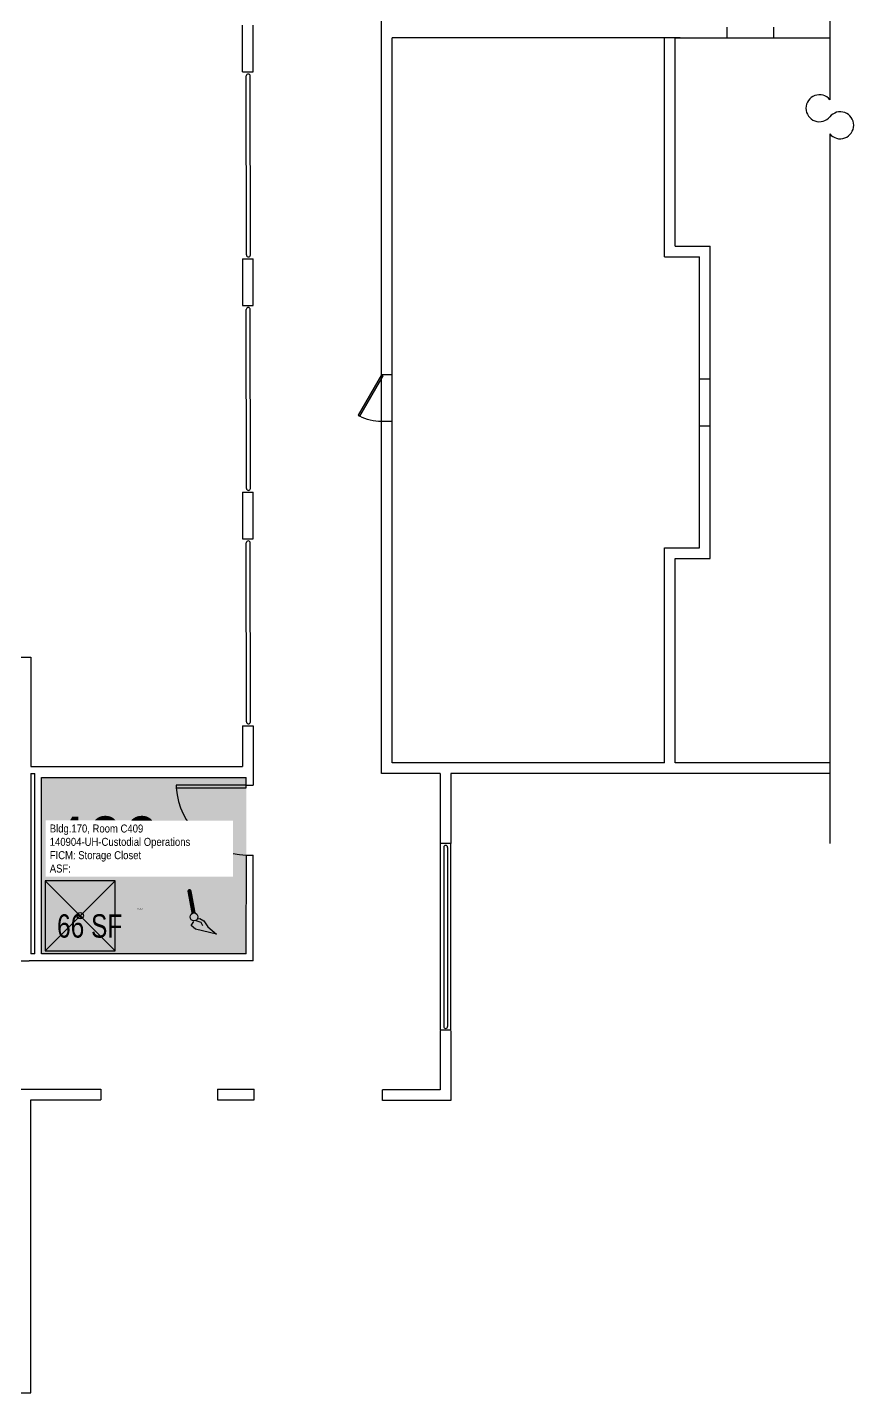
# Model space of a CAD drawing. Header units: inches. Extents: x -84 to 3020, y -51 to 1653.
# Drawn here: x 2544 to 2969, y 105 to 806 of the extents above; entities that cross this region are included whole.
import ezdxf
from ezdxf.enums import TextEntityAlignment as Align

# ---------------------------------------------------------------- set-up
doc = ezdxf.new("R2010")
doc.units = ezdxf.units.IN
doc.header["$LTSCALE"] = 10
doc.header["$MEASUREMENT"] = 0
doc.layers.get('0').update_dxf_attribs({"linetype": 'CONTINUOUS'})
for name, color, linetype in [('A-DOOR', 2, 'CONTINUOUS'), ('A-FLOR', 3, 'CONTINUOUS'), ('A-IDEN-ICON', 4, 'CONTINUOUS'), ('A-IDEN-RNUM', 7, 'CONTINUOUS'), ('A-IDEN-SNUM', 4, 'CONTINUOUS'), ('A-IDEN-VNUM', 4, 'CONTINUOUS'), ('A-WALL', 5, 'CONTINUOUS'), ('AREA-TEXT', 3, 'CONTINUOUS'), ('P-SANR-FIXT', 2, 'CONTINUOUS'), ('Rooms-Category-Color', 7, 'CONTINUOUS'), ('Rooms-College-Color', 7, 'CONTINUOUS'), ('Rooms-Department-Color', 7, 'CONTINUOUS'), ('Rooms-Division-Color', 7, 'CONTINUOUS'), ('Rooms-Information', 7, 'CONTINUOUS')]:
    doc.layers.add(name, color=color, linetype=linetype)
doc.styles.add('CP_AREA', font='arial.ttf', dxfattribs={"height": 15})
doc.styles.add('CP_ROOMSNUMBER', font='arial.ttf', dxfattribs={"height": 1})
doc.styles.add('CP_ROOMVNUMBER', font='arial.ttf', dxfattribs={"width": 0.85, "height": 0.075})

# ---------------------------------------------------------------- blocks, each defined once
blk = doc.blocks.new('CPCUST')
at = {"color": 0, "linetype": 'ByBlock'}
for p, q in [((0.0171, -0.0639), (0.02, -0.0466)), ((0.0262, -0.0408), (0.0446, -0.0406)), ((0.0297, -0.0341), (0.0376, -0.0302)), ((0.0376, -0.0302), (0.0533, -0.0324)), ((0.0446, -0.0406), (0.0543, -0.0505)), ((0.0533, -0.0324), (0.0745, -0.0479)), ((0.0745, -0.0479), (0.1117, -0.0625)), ((0.0358, -0.0705), (0.0171, -0.0639)), ((0.1117, -0.0625), (0.0358, -0.0705))]:
    blk.add_line(p, q, dxfattribs=at)
at = {"color": 0, "linetype": 'ByBlock', "const_width": 0.0075}
blk.add_lwpolyline([(-0.0332, 0.0481, 1), (-0.0268, 0.0519, 1)], format="xyb", close=True, dxfattribs=at)
at = {"color": 0, "linetype": 'ByBlock', "const_width": 0.015}
blk.add_lwpolyline([(-0.03, 0.05), (0.01, -0.0193)], dxfattribs=at)
at = {"color": 0, "linetype": 'ByBlock'}
blk.add_circle((0.0158, -0.0313), 0.0141, dxfattribs=at)

msp = doc.modelspace()

# ---------------------------------------------------------------- hatches: boundary and pattern name
at = {"layer": 'Rooms-Category-Color', "true_color": 0x728ef3}
msp.add_hatch(color=171, dxfattribs=at).paths.add_polyline_path([(2551.12, 420.76), (2656.37, 420.76), (2656.38, 330.01), (2551.12, 330.01)])
at = {"layer": 'Rooms-College-Color', "true_color": 0xadadad}
msp.add_hatch(color=253, dxfattribs=at).paths.add_polyline_path([(2551.12, 420.76), (2656.37, 420.76), (2656.38, 330.01), (2551.12, 330.01)])
at = {"layer": 'Rooms-Department-Color', "true_color": 0x604aed}
msp.add_hatch(color=173, dxfattribs=at).paths.add_polyline_path([(2551.12, 420.76), (2656.37, 420.76), (2656.38, 330.01), (2551.12, 330.01)])
at = {"layer": 'Rooms-Division-Color', "true_color": 0x604aed}
msp.add_hatch(color=173, dxfattribs=at).paths.add_polyline_path([(2551.12, 420.76), (2656.37, 420.76), (2656.38, 330.01), (2551.12, 330.01)])

# ---------------------------------------------------------------- linework, layer by layer
at = {"layer": 'A-DOOR', "extrusion": (2.15118e-13, 0.000261203, -1)}
for p, q in [((2725.87, 627.63), (2713.87, 606.85)), ((2714.74, 606.35), (2726.74, 627.13)), ((2726.74, 627.13), (2725.87, 627.63)), ((2713.87, 606.85), (2714.74, 606.35))]:
    msp.add_line(p, q, dxfattribs=at)
at = {"layer": 'A-DOOR'}
for p, q in [((2620.37, 416.76), (2620.37, 415.34)), ((2656.37, 416.76), (2620.37, 416.76)), ((2620.37, 415.34), (2656.37, 415.34)), ((2656.37, 415.34), (2656.37, 416.76))]:
    msp.add_line(p, q, dxfattribs=at)
at = {"layer": 'A-DOOR', "extrusion": (2.15118e-13, 0.000261203, -1)}
msp.add_arc((-2725.92, 628.03, 0.16), 24.4, 270.12368, 297.28817, dxfattribs=at)
at = {"layer": 'A-DOOR'}
msp.add_arc((2657.85, 418.32), 37.6, 184.55194, 267.74769, dxfattribs=at)
at = {"layer": 'A-FLOR'}
for p, q in [((2656.5, 689.25), (2656.4, 781.25)), ((2658.5, 689.25), (2658.4, 781.25)), ((2656.5, 569.25), (2656.4, 661.25)), ((2658.5, 569.25), (2658.4, 661.25)), ((2656.5, 449.25), (2656.4, 541.25)), ((2658.5, 449.25), (2658.4, 541.25)), ((2757.87, 384.76), (2757.87, 292.76)), ((2759.87, 384.76), (2759.87, 292.76))]:
    msp.add_line(p, q, dxfattribs=at)
for centre, start, end in [((2657.4, 781.25), 0.0616, 180.0616), ((2657.5, 689.25), 180.0616, 0.0616), ((2657.4, 661.25), 0.0616, 180.0616), ((2657.5, 569.25), 180.0616, 0.0616), ((2657.4, 541.25), 0.0616, 180.0616), ((2657.5, 449.25), 180.0616, 0.0616), ((2758.87, 384.76), 0, 180), ((2758.87, 292.76), 180, 0)]:
    msp.add_arc(centre, 1, start, end, dxfattribs=at)
at = {"layer": 'A-WALL'}
for p, q in [((2956.35, 1214.51), (2956.35, 769.02)), ((2725.87, 800.76), (2725.87, 841.26)), ((2654.37, 783.29), (2654.37, 807.29)), ((2659.87, 783.29), (2659.87, 807.29)), ((2725.87, 422.76), (2725.87, 804.51)), ((2879.37, 800.76), (2731.37, 800.76)), ((2871.37, 800.76), (2731.37, 800.76)), ((2731.37, 428.26), (2731.37, 800.76)), ((2871.37, 688.26), (2871.37, 800.76)), ((2876.87, 693.76), (2876.87, 800.76)), ((2876.87, 800.76), (2956.35, 800.76)), ((2903.37, 806.26), (2903.37, 800.76)), ((2927.37, 806.26), (2927.37, 800.76)), ((2654.37, 783.29), (2659.87, 783.29)), ((2956.35, 751.51), (2956.35, 386.76)), ((2871.37, 688.26), (2889.37, 688.26)), ((2876.87, 693.76), (2894.87, 693.76)), ((2889.37, 538.76), (2889.37, 688.26)), ((2894.87, 533.26), (2894.87, 693.76)), ((2654.37, 687.29), (2654.37, 663.29)), ((2654.37, 687.29), (2659.87, 687.29)), ((2659.87, 663.29), (2659.87, 687.29)), ((2654.37, 663.29), (2659.87, 663.29)), ((2731.37, 627.63), (2725.87, 627.63)), ((2889.37, 625.51), (2894.87, 625.51)), ((2731.37, 603.63), (2725.87, 603.63)), ((2889.37, 601.51), (2894.87, 601.51)), ((2654.37, 567.29), (2659.87, 567.29)), ((2654.37, 567.29), (2654.37, 543.29)), ((2659.87, 543.29), (2659.87, 567.29)), ((2654.37, 543.29), (2659.87, 543.29)), ((2871.37, 538.76), (2889.37, 538.76)), ((2871.37, 428.26), (2871.37, 538.76)), ((2876.87, 533.26), (2894.87, 533.26)), ((2876.87, 428.26), (2876.87, 533.26)), ((2532.62, 482.51), (2544.87, 482.51)), ((2544.87, 482.51), (2545.62, 482.51)), ((2545.62, 482.51), (2545.62, 426.26)), ((2654.37, 447.29), (2659.87, 447.29)), ((2654.37, 447.29), (2654.37, 426.26)), ((2659.87, 447.29), (2659.87, 416.76)), ((2871.37, 428.26), (2731.37, 428.26)), ((2956.35, 428.26), (2876.87, 428.26)), ((2545.62, 426.26), (2654.37, 426.26)), ((2545.62, 422.76), (2545.62, 330.01)), ((2545.62, 422.76), (2547.62, 422.76)), ((2547.62, 330.01), (2547.62, 422.76)), ((2756.12, 422.76), (2725.87, 422.76)), ((2756.12, 422.76), (2756.12, 386.76)), ((2761.62, 422.76), (2761.61, 386.76)), ((2956.35, 422.76), (2761.62, 422.76)), ((2551.12, 420.76), (2656.37, 420.76)), ((2551.12, 330.01), (2551.12, 420.76)), ((2656.37, 416.76), (2656.37, 420.76)), ((2656.37, 416.76), (2659.87, 416.76)), ((2756.12, 386.76), (2756.1, 290.76)), ((2761.61, 386.76), (2756.12, 386.76)), ((2761.6, 290.76), (2761.61, 386.76)), ((2656.38, 330.01), (2656.45, 380.75)), ((2656.44, 380.75), (2659.95, 380.75)), ((2659.87, 326.51), (2659.95, 380.75)), ((2547.62, 330.01), (2545.62, 330.01)), ((2656.38, 330.01), (2551.12, 330.01)), ((2382.37, 326.51), (2544.87, 326.51)), ((2659.87, 326.51), (2544.87, 326.51)), ((2761.6, 290.76), (2756.1, 290.76)), ((2756.1, 290.51), (2756.1, 260.24)), ((2761.6, 290.51), (2761.6, 254.74)), ((2263.87, 260.51), (2544.87, 260.51)), ((2544.87, 260.51), (2581.64, 260.5)), ((2581.64, 260.5), (2581.64, 255)), ((2641.64, 260.5), (2660.37, 260.5)), ((2641.64, 260.49), (2641.64, 254.99)), ((2642.37, 260.49), (2642.37, 260.5)), ((2660.37, 255), (2660.37, 260.5)), ((2726.37, 254.74), (2726.37, 260.24)), ((2756.1, 260.24), (2726.37, 260.24)), ((2545.62, 104.51), (2545.64, 255.01)), ((2545.64, 255.01), (2581.64, 255)), ((2641.64, 255), (2660.37, 255)), ((2659.9, 255), (2660.37, 255)), ((2726.96, 254.74), (2726.37, 254.74)), ((2761.6, 254.74), (2726.37, 254.74)), ((2532.62, 104.51), (2544.87, 104.51)), ((2544.87, 104.51), (2545.62, 104.51))]:
    msp.add_line(p, q, dxfattribs=at)
for centre, start, end in [((2950.99, 764.64), 39.27369, 320.72631), ((2961.7, 755.89), 219.27369, 140.72631)]:
    msp.add_arc(centre, 6.92, start, end, dxfattribs=at)
at = {"layer": 'P-SANR-FIXT'}
for p, q in [((2589.02, 367.66), (2553.02, 367.66)), ((2553.02, 367.66), (2553.02, 331.66)), ((2589.02, 331.66), (2553.02, 367.66)), ((2589.02, 367.66), (2553.02, 331.66)), ((2589.02, 331.66), (2589.02, 367.66)), ((2553.02, 331.66), (2589.02, 331.66))]:
    msp.add_line(p, q, dxfattribs=at)
msp.add_circle((2571.02, 349.66), 1.65, dxfattribs=at)

# ---------------------------------------------------------------- block references
at = {"layer": 'A-IDEN-ICON', "xscale": 144.000000002569, "yscale": 144.000000002569, "zscale": 144.000000002569, "rotation": 340.4999999933736}
msp.add_blockref('CPCUST', (2628.87, 354.05), dxfattribs=at)

# ---------------------------------------------------------------- texts
at = {"layer": 'A-IDEN-RNUM', "style": 'CP_ROOMSNUMBER'}
msp.add_text('0409-00', height=0.36, rotation=359.98, dxfattribs=at).set_placement((2600.3, 353))
at = {"layer": 'A-IDEN-SNUM', "style": 'CP_ROOMSNUMBER'}
msp.add_text('1700C40900', height=0.36, rotation=359.98, dxfattribs=at).set_placement((2600.3, 353))
at = {"layer": 'A-IDEN-VNUM', "style": 'CP_ROOMVNUMBER', "width": 0.85}
msp.add_text('409', height=28.8, rotation=359.97609, dxfattribs=at).set_placement((2555.36, 371.8))
at = {"layer": 'AREA-TEXT', "style": 'CP_AREA', "width": 0.75}
msp.add_text('66 SF', height=12, dxfattribs=at).set_placement((2575.89, 344.39), align=Align.MIDDLE_CENTER)

# ---------------------------------------------------------------- next in the draw order: texts
at = {"layer": 'Rooms-Information', "insert": (2555.36, 371.8), "char_height": 4.1143, "width": 92.16, "attachment_point": 7, "rotation": 359.97609, "style": 'CP_ROOMVNUMBER', "bg_fill": 3, "box_fill_scale": 1.5, "bg_fill_color": 256, "bg_fill_true_color": 13158600, "bg_fill_transparency": 0}
msp.add_mtext('Bldg.170, Room C409^M^J140904-UH-Custodial Operations^M^JFICM: Storage Closet^M^JASF: ', dxfattribs=at)

doc.saveas('drawing.dxf')
